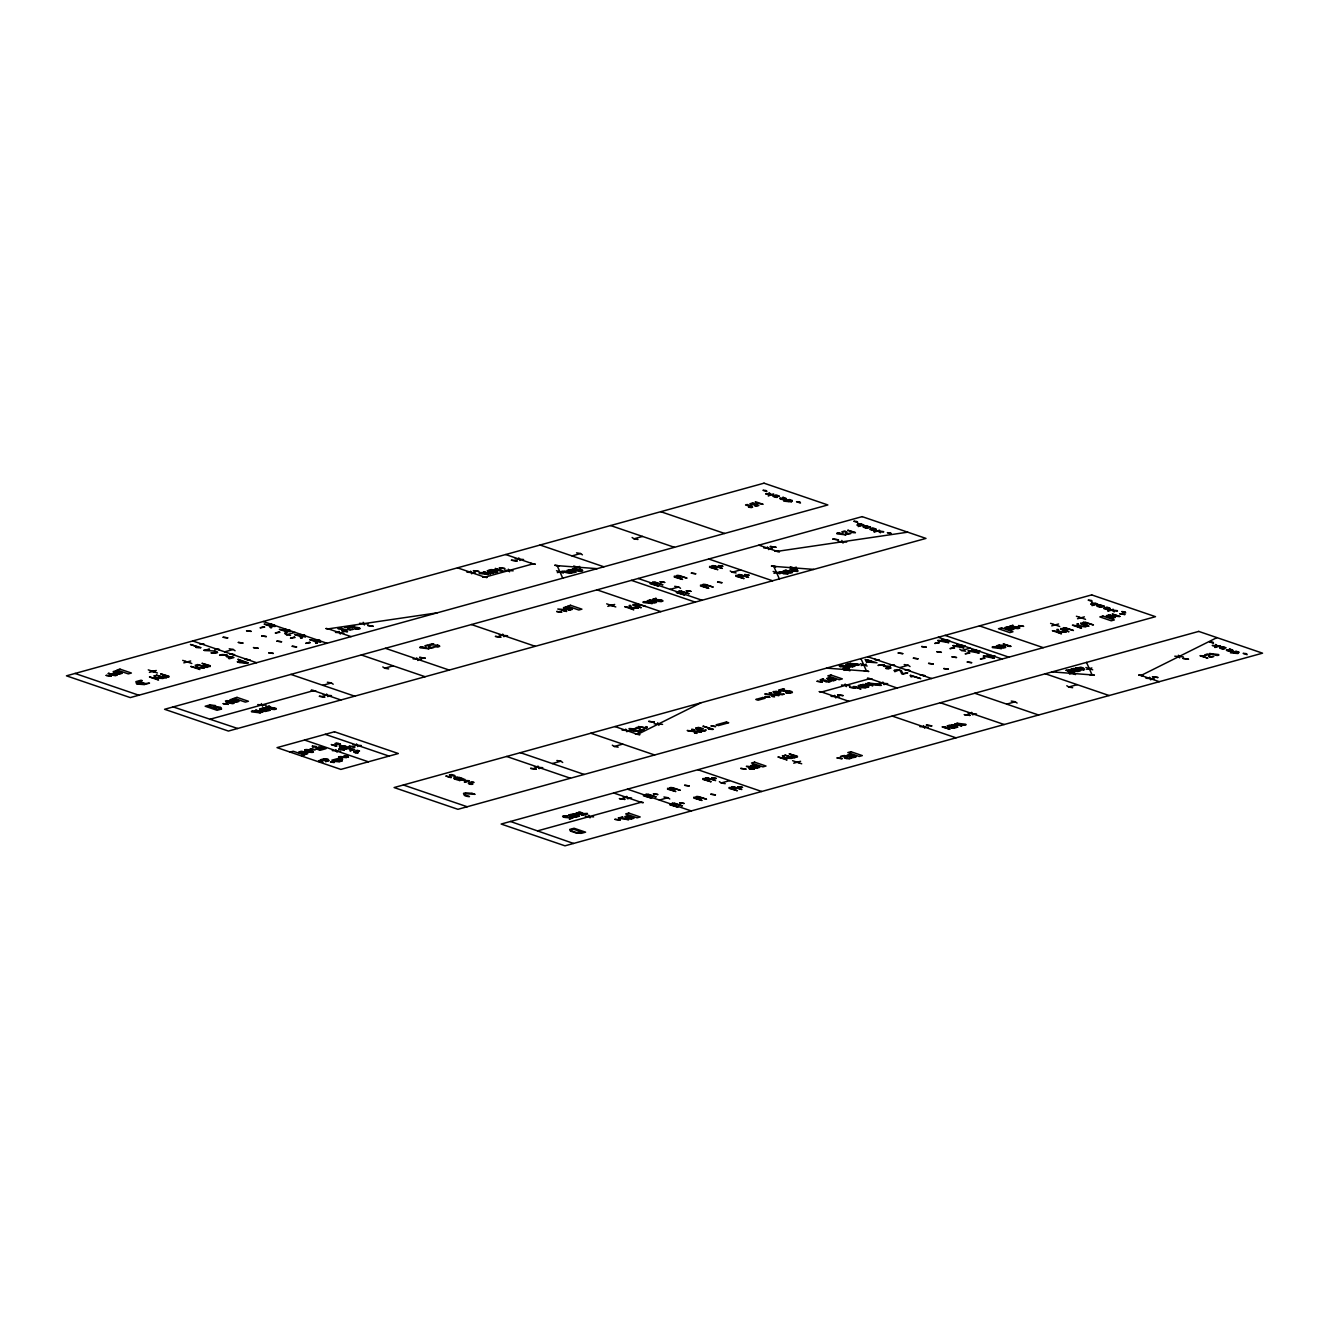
<?xml version="1.0" encoding="UTF-8"?>
<svg xmlns="http://www.w3.org/2000/svg" width="1329" height="1329" viewBox="0 0 1329 1329"><rect width="100%" height="100%" fill="white"/><g stroke="black" fill="none" stroke-linecap="round" stroke-linejoin="round"><path stroke-width="1.5" d="M428.818 647.555L429.034 645.678M429.981 645.728L430.181 647.755L433.669 646.907M845.726 533.627L845.942 531.733M846.889 531.783L847.088 533.809L850.577 532.962M1208.692 656.592L1208.51 654.582L1205.004 655.43M1209.639 656.642L1209.855 654.765M347.55 629.232L348.995 627.537M349.976 627.637L348.514 629.331L353.099 628.949M630.926 729.804C640.611 728.973 622.171 727.76 631.906 729.355M635.129 728.325L636.624 727.528M643.502 729.289L641.259 730.003M641.375 731.116L638.884 732.462L638.036 732.246L640.063 731.149L633.634 731.1M642.92 730.285L644.432 729.471M700.948 702.808L637.704 734.339L614.912 726.564M1216.949 637.621L1141.063 675.464L1159.303 681.677M237.376 661.659L240.748 660.729L237.874 659.284L248.407 662.872L247.31 663.171M271.764 627.637L270.501 627.67M113.181 671.594L115.407 670.979M114.045 671.826L116.902 671.344L121.172 672.79M112.284 673.72L113.38 673.421M479.138 572.882L480.234 572.583M490.899 569.626L488.407 570.307L495.235 572.633L497.727 571.952L497.411 571.021M203.736 650.18L209.6 649.183L205.646 650.263M121.354 673.089L118.414 673.554L114.178 672.109M119.975 673.919L122.202 673.305M115.706 675.581L117.334 675.132L117.035 674.202M772.946 495.867L776.501 497.079L775.106 495.318M749.872 503.791L752.064 503.176M286.964 632.82L285.702 632.853M215.431 653.22L217.607 652.605M149.396 672.374L156.274 670.481M183.817 662.872L190.695 660.978M779.658 498.142L785.622 498.824L782.764 497.262L786.17 498.441M224.667 651.841L233.223 649.482L235.083 650.761M284.688 633.451L286.549 634.747L295.088 632.388M572.002 555.904L580.557 553.545L582.418 554.841M632.122 537.497L633.983 538.793L642.538 536.434M780.505 498.358L784.276 499.189L780.621 498.657M758.012 505.286L755.105 505.768M751.566 507.512L752.679 507.213M756.666 506.116L758.892 505.502M219.717 655.164L221.976 654.549M784.193 499.671L786.469 499.039M226.246 656.493L225.731 655.131L219.601 655.297M791.453 501.814L792.3 500.568M302.165 638.003L300.902 638.036M144.329 684.551L149.529 683.123L145.326 683.538L139.263 681.461L142.269 680.631L141.04 680.215L135.874 681.644L136.555 683.82M557.349 572.616L562.516 571.188M574.56 567.865L579.71 566.436M562.782 571.553L563.895 571.254M569.476 569.692L566.985 570.39L573.812 572.716L576.304 572.018M572.301 568.912L576.703 568.164L573.729 568.978C597.485 572.666 561.552 568.463 580.59 569.56M317.365 643.186L316.086 643.219M581.072 571.188L582.717 570.739M858.002 523.776L857.122 525.021M209.5 705.051L205.181 706.247L217.042 710.301L221.395 709.088M225.415 700.981L226.545 700.682M229.967 699.735L232.176 699.137M419.831 647.19L420.928 646.891M424.881 645.778L427.091 645.18M429.35 644.548L433.736 643.801L430.779 644.615M563.463 607.635L565.672 607.021M425.745 646.01L428.652 645.545M230.814 699.968L233.671 699.486L237.941 700.948M564.31 607.868L567.167 607.386L571.453 608.848M836.738 533.245L837.835 532.946M841.789 531.833L843.998 531.235M842.652 532.065L845.56 531.6M863.019 526.533L865.279 525.919M863.867 526.766L867.638 527.596L864 527.065M230.133 702.526L233.09 702.742M238.124 701.23L235.183 701.695L230.947 700.267M571.62 609.131L568.679 609.596L564.443 608.15M431.726 648.103L433.935 647.489M233.289 703.058L230.233 702.792M236.745 702.061L238.971 701.446M570.257 609.961L572.467 609.346M867.521 528.078L868.95 527.679L865.162 526.4L870.661 527.231L867.239 526.068M233.007 703.573L234.12 703.274M438.121 646.824L439.749 646.376M566.486 611.49L557.781 609.014L565.622 609.629M848.633 534.158L850.842 533.56M874.2 530.371L870.628 529.158L876.16 529.773M607.785 606.34L614.679 604.446M322.797 685.299L331.336 682.94L333.197 684.219M382.802 666.909L384.662 668.205L393.218 665.846M670.132 589.362L678.67 587.003L680.531 588.298M730.236 570.955L732.113 572.251L740.652 569.892M210.347 719.155L313.578 690.648L340.938 699.984M643.02 601.937L644.133 601.638M649.715 600.077L647.223 600.774L654.051 603.1L656.543 602.402L656.244 601.489M652.539 599.296L656.194 598.283L653.968 599.362L660.762 599.894M251.364 711.264L252.46 710.949M263.109 708.008L260.634 708.689L267.445 711.015L269.953 710.317M266.082 707.178L271.465 707.676L268.907 706.397L265.916 706.912L269.604 706.197L267.378 707.277L274.156 707.809M661.31 601.572L662.938 601.123M645.761 606.473L637.604 604.147L637.106 604.911L639.448 605.708L633.783 604.911M274.721 709.487L276.349 709.038M773.976 573.347L780.09 571.769M785.688 570.224L783.196 570.905L790.007 573.231L792.516 572.55M791.187 568.596L796.353 567.167M786.336 570.506L785.074 570.855L791.652 572.317L786.004 570.207M290.137 752.098L293.227 751.25L304.64 755.138L301.533 755.985M304.79 749.838L305.82 749.556M298.726 751.998L300.952 751.383M299.59 752.214L302.53 751.732L306.75 753.178M336.154 743.193L334.974 743.526L335.755 745.735L331.27 744.556L336.104 746.2M306.883 753.477L304.042 753.958L299.756 752.496M305.537 754.307L307.747 753.693M312.365 752.43L313.445 752.131M349.577 747.778L344.709 749.124L349.643 748.227L349.211 749.24L353.315 749.49L349.892 750.885L354.727 749.556M323.479 758.942L320.223 759.839L326.635 760.869L325.522 761.65L328.761 760.753M353.763 751.682L357.302 750.237L359.528 751.001L354.61 751.898L358.315 752.712L357.418 752.945M338.662 756.932L339.892 756.583M339.344 761.75L341.952 761.019M839.28 665.829L840.925 665.38M845.693 664.55L848.184 663.852L854.996 666.178L852.52 666.859M865.395 659.5L877.024 662.789L866.574 661.975M449.518 774.957L450.697 774.624M848.267 667.59L845.294 668.404L849.696 667.656M455.299 776.551L450.365 775.172L451.378 777.581M858.102 665.314L859.215 665.015M843.948 670.348L849.115 668.919M861.159 665.596L866.325 664.168M1091.79 602.851L1090.91 604.08M1092.405 603.133L1091.79 604.097L1093.568 604.695L1096.442 603.914L1092.106 602.834M773.378 691.562L779.907 691.728L780.837 692.044L777.864 692.858L776.933 692.542L778.429 692.127L776.236 691.379L774.525 691.844L778.628 694.037L784.06 694.103M778.545 690.1L783.412 688.754L784.409 689.087L780.455 690.183L789.509 690.897M1004.94 627.521L1007.149 626.906M1009.392 626.275L1013.047 625.261L1010.821 626.341L1017.615 626.873M1005.787 627.753L1008.728 627.271L1012.947 628.7M826.837 678.388L829.063 677.773M827.701 678.604L830.592 678.139L834.878 679.601M464.12 779.209L459.253 780.555L464.186 779.658L463.755 780.671L467.841 780.904L464.436 782.316L469.27 780.987M1096.807 605.609L1099.083 604.977M1013.097 629.016L1010.206 629.481L1005.92 628.019M1097.671 605.841L1101.425 606.672L1097.787 606.14M1011.734 629.846L1013.961 629.232M1018.164 628.551L1019.808 628.102M782.416 694.652L783.927 694.236M829.961 681.262L825.459 680.614M835.011 679.867L832.07 680.348L827.851 678.903M829.113 681.96L830.808 681.478M833.648 680.697L835.858 680.099M884.815 666.626L888.47 666.693L889.566 667.839L885.928 668.254M1101.309 607.154L1102.738 606.755L1098.95 605.476L1104.449 606.306L1101.027 605.127M790.257 693.123L792.433 692.525M468.306 783.113L471.845 781.668L474.071 782.432L469.154 783.329L472.858 784.127L471.961 784.376M888.42 668.769L890.696 668.138M1107.987 609.446L1104.416 608.233L1109.964 608.832M552.316 763.56L560.855 761.185L562.715 762.481M612.32 745.17L614.181 746.466L622.736 744.107M899.65 667.623L908.189 665.264L910.049 666.56M959.754 649.216L961.631 650.512L970.17 648.153M1051.721 625.876L1058.598 623.982M1077.52 618.749L1084.414 616.855M894.317 670.281L896.494 669.666M695.831 728.109L698.423 727.395L703.29 728.591L700.317 729.422L699.386 729.106L700.881 728.691L698.689 727.943L696.977 728.408L701.081 730.585L706.197 729.97L704.868 731.199M992.215 646.99L993.311 646.675M998.91 645.13L996.418 645.811L1003.229 648.137L1005.737 647.456M1106.309 615.709L1108.536 615.094M463.638 793.38L465.416 792.881M1107.173 615.925L1110.097 615.443L1114.333 616.889M858.451 685.515L860.943 684.817L867.754 687.143L865.279 687.824M902.906 674.168L907.773 672.823L902.823 673.57L901.461 670.73M1114.483 617.188L1111.576 617.653L1107.306 616.191M1113.121 618.018L1115.347 617.404M875.977 684.917C889.898 687.027 872.156 681.777 877.04 684.568M1071.157 669.151L1073.649 668.454L1080.477 670.78L1077.985 671.477M1083.567 669.916L1084.68 669.617M1069.513 674.119L1074.663 672.69M1086.723 669.367L1091.873 667.939M562.582 816.205L564.21 815.757M568.978 814.926L571.487 814.245L578.298 816.554L575.822 817.252M750.769 765.62L752.995 765.006M751.616 765.836L754.523 765.371L758.809 766.833M748.559 767.647L749.589 767.365M572.982 818.033L569.327 819.046L571.553 817.966L564.775 817.435M586.471 814.295L587.568 813.996M758.942 767.099L756.002 767.581L751.782 766.135M753.294 769.242L754.307 768.959M757.58 767.929L759.789 767.331M537.796 830.808L641.027 802.301L613.682 792.981M659.35 800.058L667.906 797.699L669.766 798.978M719.371 781.668L721.232 782.964L729.787 780.605M1006.701 704.121L1015.24 701.762L1017.1 703.058M1066.805 685.714L1068.682 687.01L1077.221 684.651M793.712 763.195L800.59 761.284M1219.573 647.522L1223.129 648.735L1221.733 646.974M569.825 829.412L574.062 828.249L585.591 832.17L581.371 833.333M947.411 725.8L949.903 725.102L956.73 727.428L954.239 728.109M1204.755 654.832L1206.948 654.217M1226.285 649.798L1232.232 650.479L1229.375 648.934L1232.797 650.097M619.547 818.016L622.902 817.086L618.251 817.916L619.364 818.299M624.946 816.554L627.172 815.94M847.088 755.204L849.314 754.59M1227.132 650.014L1230.903 650.845L1227.248 650.313M625.793 816.77L628.7 816.305L632.969 817.767M847.952 755.42L850.842 754.955L855.128 756.417M844.081 756.949L846.025 756.417L840.393 756.566L844.297 755.487L847.321 756.517L845.227 757.879L851.856 758.078L849.397 758.759M1212.928 656.31L1210.021 656.775M1230.82 651.326L1233.079 650.712M964.887 725.169L966 724.853M1211.583 657.157L1213.792 656.543M1217.746 655.43L1218.859 655.131M633.102 818.033L630.179 818.514L625.959 817.069M855.261 756.683L852.321 757.165L848.101 755.719M631.757 818.863L633.966 818.249M853.899 757.513L856.109 756.899M1238.08 653.469L1238.927 652.223M338.264 628.301L339.643 628.085M344.527 627.354L347.268 626.939M350.059 626.524L354.577 625.859L351.537 626.69L358.348 627.62M345.307 627.62L348.68 627.388M350.275 629.913L352.982 629.497M357.85 629.165L359.877 628.866M907.74 532.181L777.149 551.369L758.909 545.156M437.141 612.852L328.296 628.85L351.105 636.624M144.113 684.585L137.12 684.07M209.7 705.034L215.364 705.516M581.172 833.366L576.387 833.017M910.481 675.232L920.715 678.604L911.611 675.963L912.026 676.843L910.847 676.777L910.182 675.398M465.682 792.848L471.878 793.313M490.235 573.978L483.357 571.719L489.437 573.447L488.059 572.284L492.245 572.683L487.261 570.639L493.707 572.832M865.91 683.488L872.821 685.747L866.741 684.02L868.119 685.166L863.933 684.767L868.917 686.811L862.471 684.618M262.461 712.344L255.583 710.085L261.663 711.812L260.285 710.666L264.471 711.065L259.487 709.021L265.933 711.214M576.437 812.899L583.348 815.159L577.268 813.431L578.663 814.577L574.46 814.195L579.444 816.239L572.998 814.046M856.258 665.148L858.252 664.5L852.603 663.802L855.245 665.065L856.258 665.148L849.912 663.387L858.983 664.4M636.873 727.478L638.136 727.478M632.155 729.322L634.664 729.339M640.794 730.867L631.707 730.136L635.029 729.388M645.612 728.026L646.858 728.043M641.375 730.302L642.621 730.319M757.38 504.571L750.719 504.007L753.975 503.326M751.317 504.721L757.447 504.854M231.944 702.061L229.751 700.915M775.82 497.312L777.149 497.411M865.91 528.012L867.222 528.095M1099.698 607.071L1101.01 607.17M1222.447 648.967L1223.776 649.067M341.287 759.042L342.699 759.141L339.56 757.148L346.47 757.596M467.426 796.436L469.486 796.569L465.715 795.406L464.951 793.712L474.951 794.343M782.532 499.588L783.877 499.687M749.988 507.445L751.267 507.528M883.536 531.6L878.619 531.002L879.565 530.254L873.851 531.833L878.054 531.151L880.496 532.796L880.014 531.633L883.669 531.899M712.51 565.606L714.254 565.739M738.725 574.543L740.469 574.676M677.209 575.357L678.936 575.49M1117.324 610.675L1112.406 610.061L1113.353 609.33L1107.638 610.908L1111.841 610.227L1114.283 611.872L1113.802 610.709L1117.473 610.975M703.423 584.295L705.167 584.428M496.863 570.839L494.421 570.008M653.104 582.019L654.848 582.135M679.318 590.956L681.063 591.073M1083.633 622.155L1085.361 622.271M1063.615 627.67L1065.343 627.803M635.927 603.665L637.671 603.781M1229.159 651.243L1230.504 651.343M565.971 607.004L567.234 607.104M859.315 686.628L861.757 687.458M948.275 726.913L950.717 727.744M115.706 670.962L116.969 671.045M232.475 699.104L233.738 699.204M269.089 709.204L266.647 708.374M341.985 745.802L344.643 745.984M318.894 747.097L321.9 747.313M354.295 749.274L350.856 749.041L350.407 747.945M705.799 777.747L707.543 777.864M303.976 754.241L305.238 754.324M732.013 786.685L733.758 786.801M670.481 787.499L672.225 787.615M456.528 777.232L459.186 777.415M696.695 796.436L698.439 796.553M468.838 780.704L465.399 780.472L464.951 779.375M646.392 794.144L648.137 794.277M672.607 803.081L674.351 803.214M569.842 816.039L572.284 816.87M323.778 758.925L327.781 759.224M765.737 493.69L769.441 493.956L768.993 492.81L771.385 494.454L773.893 494.238L768.162 495.817L770.82 494.604L765.853 493.973M1108.835 615.078L1110.164 615.177M1007.465 626.889L1008.777 626.989M1212.364 645.346L1216.068 645.612L1215.62 644.465L1218.012 646.11L1220.504 645.894L1214.789 647.472L1217.447 646.259L1212.48 645.628M825.475 680.215L821.438 679.85L823.498 678.82L820.143 679.75L821.305 680.149M832.02 680.631L833.333 680.714M226.827 656.858L232.21 657.34L228.488 658.37L229.468 658.719L233.937 657.49L232.409 656.958M852.271 757.43L853.583 757.53M755.952 767.863L757.264 767.946M630.129 818.78L631.441 818.88M765.936 490.484L762.946 490.268L766.883 491.597L766.468 490.667M799.51 501.93L796.52 501.714L800.457 503.043L800.041 502.113M788.512 501.631L791.137 501.83M752.364 503.159L753.626 503.259M755.038 506.033L756.367 506.133M856.773 521.45L853.783 521.217L857.72 522.563L857.305 521.632M890.347 532.896L887.357 532.663L891.294 534.009L890.879 533.079M847.022 534.075L848.351 534.175M838.2 541.451L846.689 542.099M763.776 547.947L772.265 548.578M813.763 569.393L773.76 566.37L779.359 578.896M1091.142 600.359L1088.169 600.127L1092.089 601.472L1091.674 600.542M515.104 558.878L523.593 559.509M597.136 568.662L557.133 565.639L562.732 578.165M1106.409 607.569L1109.316 608.3M569.809 569.692L572.434 569.875M1124.733 611.805L1121.742 611.573L1125.663 612.918L1125.248 611.988M504.688 570.191L513.177 570.839M466.928 572.184L475.417 572.816M1212.563 642.14L1209.573 641.924L1213.51 643.253L1213.095 642.322M650.047 600.077L652.672 600.276M1246.137 653.586L1243.147 653.37L1247.084 654.699L1246.668 653.768M1235.139 653.287L1237.764 653.486M1207.247 654.2L1208.576 654.3M1174.77 656.21L1183.259 656.858M999.225 645.113L1001.85 645.313M1075.028 671.278L1077.653 671.477M1145.947 678.255L1154.436 678.886M1052.086 671.893L1092.089 674.916L1086.507 662.39M359.544 623.301L368.033 623.949M499.106 635.112L507.578 635.744M884.964 666.062L888.52 666.327M886.094 668.637L888.005 668.786M896.892 669.65L898.67 669.783M849.563 666.676L852.188 666.876M826.538 668.122L866.541 671.145L860.943 658.619M335.456 632.405L343.945 633.053M430.098 648.02L431.443 648.12M879.233 683.023L887.706 683.671M821.638 680.215L824.894 681.312M829.778 680.88L830.691 680.946M826.256 681.777L828.814 681.976M841.456 685.016L849.945 685.664M413.07 658.868L421.542 659.516M831.04 696.33L839.529 696.977M782.033 694.668L778.296 694.369M222.392 654.516L225.797 654.782M231.944 656.875L228.073 656.576L227.608 655.396M968.044 713.308L976.516 713.955M205.596 667.224L207.341 667.357M919.851 726.614L928.34 727.262M108.878 673.022L108.214 673.504M113.696 673.404L114.942 673.487M164.264 677.773L166.009 677.89M323.013 695.001L331.502 695.632M654.084 723.74L662.573 724.371M704.486 731.232L700.715 730.917M622.072 730.136L630.544 730.767M257.726 704.586L266.199 705.234M846.44 758.577L849.081 758.776M792.765 757.746L794.509 757.879M746.433 766.268L749.556 766.501M746.549 766.551L751.533 767.481L749.888 767.348M750.27 769.042L752.978 769.258M336.47 743.177L337.799 743.276M352.883 744.888L361.372 745.536M312.68 745.968L316.651 746.632L312.714 747.297L312.182 746.117M332.233 750.603L340.722 751.234M306.119 749.539L308.81 749.739M534.308 767.032L542.78 767.68M309.391 752.247L312.066 752.447M347.351 756.085L343.929 755.836L348.431 757.364L347.949 756.301M334.028 762.547L330.472 761.966L333.994 761.351L334.459 762.431M319.674 761.899L323.03 762.148L318.611 760.653L319.093 761.7M451.013 774.608L452.342 774.707M623.118 797.317L631.591 797.965M619.779 818.099L624.746 818.465M619.713 818.365L628.634 819.744L625.095 818.531M585.175 816.239L593.648 816.886M578.115 571.005L580.773 571.204M1015.206 628.368L1017.864 628.567M658.353 601.389L661.011 601.588M841.224 665.364L843.882 665.563M435.164 646.642L437.806 646.841M786.303 692.874L789.841 693.157M211.477 652.971L215.016 653.237M210.264 666.543L207.39 666.327L207.872 667.224M168.933 677.076L166.075 676.86L166.54 677.757M271.764 709.304L274.405 709.503M797.433 757.065L794.559 756.849L795.041 757.746M340.191 756.566L344.344 756.882M335.988 761.534L338.995 761.766M564.526 815.74L567.167 815.956M775.505 495.202L776.867 495.302M858.301 523.759L860.976 523.975M872.555 530.288L873.901 530.387M851.839 532.198L853.966 532.364L847.703 530.221L855.444 532.514M794.094 571.021L796.221 571.188L789.958 569.045L797.699 571.354M1106.343 609.346L1107.688 609.463M572.733 569.177L581.853 570.506L577.766 570.938M1116.36 616.041L1118.486 616.207L1112.223 614.064L1119.965 616.374M499.305 570.423L501.432 570.59L495.169 568.463L502.91 570.756M1009.824 626.54L1018.944 627.869L1014.858 628.301M652.971 599.562L662.091 600.891L658.005 601.323M1222.132 646.858L1223.494 646.957M1203.742 656.194L1201.615 656.028L1207.895 658.154L1200.137 655.861M937.842 640.329L942.228 640.678L941.547 639.299M1007.316 645.927L1009.442 646.093L1003.179 643.95L1010.92 646.259M953.043 645.512L957.428 645.861L956.747 644.482M968.243 650.695L972.629 651.044L971.948 649.665M983.443 655.878L987.829 656.227L987.148 654.848M1069.563 670.663L1067.453 670.497L1073.716 672.64L1065.974 670.348M849.264 667.391L840.144 666.062L844.231 665.63M429.782 644.814L437.557 645.146M856.856 687.027L854.746 686.86L861.009 689.003L853.268 686.711M779.126 690.449L791.287 692.226L785.838 692.791M195.978 647.123L198.818 647.339L190.462 644.499L200.928 647.605M204.317 650.545L214.683 650.977M246.48 662.789L238.688 661.875L241.679 661.045L246.662 662.739M239.851 662.639L246.912 663.188M209.484 666.111L203.802 665.314L206.543 666.925L205.679 666.876L197.523 664.55L205.131 667.141M945.816 727.312L943.706 727.146L949.969 729.289L942.228 726.996M168.152 676.644L162.47 675.863L165.211 677.458L164.347 677.408L156.191 675.082L163.799 677.674M114.061 675.497L115.39 675.597M708.457 728.774L711.281 728.99L702.925 726.149L713.407 729.256M226.827 700.649L229.419 700.848M266.381 707.477L275.502 708.806L271.415 709.237M796.652 756.633L790.971 755.852L793.712 757.447L792.848 757.397L784.691 755.071L792.3 757.663M339.759 746.416L341.586 745.918M316.368 747.812L318.844 747.994L318.445 747.23M454.302 777.847L456.129 777.332M572.55 817.767L563.43 816.438L567.516 816.023M865.578 525.885L866.923 526.002M872.322 528.178L873.651 528.294M851.939 532.464L855.228 532.73M838.167 532.929L839.479 533.029M794.277 571.237C806.969 569.975 781.186 568.878 797.483 571.553M780.422 571.752L781.734 571.852M1099.365 604.961L1100.711 605.077M1106.11 607.253L1107.439 607.37M564.21 571.237L565.523 571.337M1116.46 616.324L1119.766 616.573M491.198 569.609L493.906 569.825M499.405 570.706L502.711 570.955M493.491 573.048L489.969 572.782L490.517 573.862M480.566 572.55L481.879 572.666M1085.71 626.574L1079.347 626.059L1078.367 624.049M1065.692 632.089L1059.329 631.591L1058.349 629.581M644.449 601.622L645.761 601.721M638.003 608.067L631.64 607.569L630.66 605.559M1216.118 655.347L1217.43 655.463M1200.353 655.646L1203.659 655.911M568.596 609.878L569.925 609.978M1007.415 646.21L1010.704 646.459M993.627 646.658L994.939 646.758M1081.939 669.833L1083.251 669.932M1066.174 670.132L1069.48 670.397M856.474 665.231L857.786 665.331M275.269 626.142L264.155 624.132L269.471 625.959L270.269 627.521M275.153 626.507L270.784 626.158L271.448 627.521M290.47 631.325L279.356 629.315L284.672 631.125L285.453 632.704M290.353 631.69L285.984 631.341L286.649 632.704M305.67 636.508L294.556 634.498L299.872 636.309L300.653 637.887M305.554 636.873L301.185 636.508L301.849 637.887M421.243 646.874L422.556 646.974M874.299 684.784L875.612 684.9M862.687 684.402L866.209 684.684L865.661 683.588M320.87 641.691L309.757 639.681L315.073 641.492L315.853 643.07M320.754 642.057L316.385 641.691L317.05 643.07M853.467 686.495L856.773 686.761M862.272 687.625L864.98 687.841M196.111 647.489L200.513 647.838M777.066 695.001L772.382 694.618L771.651 693.157M963.259 725.069L964.572 725.185M951.647 724.687L955.169 724.969L954.621 723.873M204.085 667.806L197.705 667.308L196.709 665.297M942.427 726.78L945.733 727.046M951.232 727.91L953.94 728.126M118.331 673.836L119.66 673.936M162.753 678.355L156.373 677.84L155.377 675.846M708.573 729.139L712.975 729.488M699.519 731.548L694.834 731.183L694.103 729.704M235.1 701.978L236.429 702.077M231.429 703.49L232.708 703.589M263.424 707.992L266.132 708.207M265.717 711.43L262.195 711.148L262.743 712.244M252.792 710.932L254.105 711.032M791.253 758.327L784.874 757.829L783.877 755.836M355.823 752.862L357.102 752.962M301.268 751.35L302.613 751.466M470.366 784.293L471.645 784.392M584.843 814.212L586.155 814.312M573.231 813.813L576.736 814.096L576.188 813.016M572.816 817.053L575.507 817.269M937.759 640.694L948.823 642.704L943.507 640.877L942.726 639.315M952.959 645.877L964.023 647.887L958.707 646.06L957.927 644.482M968.16 651.06L979.224 653.071L973.908 651.243L973.127 649.665M983.36 656.244L994.424 658.254L989.108 656.426L988.327 654.848M709.57 566.42L712.41 566.652L711.995 565.755M710.367 566.852L716.032 567.649L713.706 566.852L714.188 566.104L722.345 568.413L714.736 565.822M735.784 575.357L738.642 575.59L738.226 574.693M736.582 575.789L742.263 576.587L739.921 575.789L740.419 575.042L748.559 577.367L740.951 574.759M674.268 576.171L677.109 576.404L676.694 575.507M675.066 576.603L680.73 577.401L678.388 576.603L678.886 575.856L687.027 578.165L679.418 575.573M700.483 585.109L703.323 585.341L702.908 584.444M701.28 585.541L706.945 586.338L704.603 585.541L705.101 584.793L713.241 587.119L705.633 584.511M650.163 582.833L653.004 583.066L652.605 582.168M650.961 583.265L656.626 584.062L654.3 583.265L654.782 582.517L662.938 584.826L655.33 582.235M1080.693 622.969L1087.155 624.198L1084.813 623.401L1085.311 622.653L1093.451 624.962L1085.843 622.371M676.378 591.77L679.235 592.003L678.82 591.106M677.175 592.202L682.857 593L680.514 592.202L681.013 591.455L689.153 593.764L681.544 591.172M1060.675 628.484L1067.137 629.73L1064.795 628.933L1065.293 628.168L1073.433 630.494L1065.825 627.886M632.986 604.462L635.827 604.712L635.412 603.815M766.7 694.519L771.302 694.917L772.116 696.379M689.153 731.083L693.755 731.465L694.569 732.927M702.858 778.545L705.699 778.794L705.284 777.897M703.656 778.993L709.321 779.791L706.978 778.993L707.477 778.229L715.617 780.555L708.008 777.963M729.073 787.499L731.914 787.732L731.498 786.834M729.87 787.931L735.535 788.728L733.193 787.931L733.691 787.183L741.848 789.492L734.223 786.901M667.54 788.296L670.397 788.546L669.982 787.648M668.337 788.745L674.019 789.542L671.677 788.745L672.175 787.981L680.315 790.306L672.707 787.715M693.755 797.25L696.612 797.483L696.197 796.586M694.552 797.682L700.233 798.48L697.891 797.682L698.389 796.935L706.53 799.244L698.921 796.652M643.452 794.958L646.293 795.191L645.877 794.293M644.249 795.39L649.914 796.187L647.572 795.39L648.07 794.642L656.21 796.951L648.602 794.36M669.666 803.895L672.507 804.128L672.092 803.231M670.464 804.327L676.129 805.125L673.803 804.327L674.285 803.58L682.442 805.889L674.833 803.297M227.026 702.36L229.286 702.559M844.347 531.218L845.643 531.334M1111.493 617.919L1112.805 618.035M1010.106 629.747L1011.419 629.863M1209.938 657.058L1211.234 657.157M829.379 677.757L830.691 677.873M427.44 645.163L428.735 645.279M849.63 754.573L850.942 754.673M753.31 764.989L754.623 765.105M627.487 815.923L628.783 816.039M870.096 528.826L875.612 529.424M1103.884 607.885L1109.399 608.499M354.843 628.8L357.518 629.165M348.597 629.73L349.942 629.896M350.341 626.806L359.179 628.335L354.527 628.717M576.238 833.001L570.639 831.157M339.991 628.085L341.304 628.268M347.633 626.956L348.946 627.155M467.177 796.403L464.635 795.556M1071.573 670.049C1061.871 669.966 1079.281 673.72 1071.074 669.235M633.983 538.793L637.97 539.491M732.113 572.251L736.1 572.949M576.553 552.847L580.557 553.545M674.683 586.305L678.67 587.003M961.631 650.512L965.618 651.21M1068.682 687.01L1072.669 687.724M904.202 664.566L908.189 665.264M1011.253 701.064L1015.24 701.762M286.549 634.747L290.536 635.445M384.662 668.205L388.666 668.902M229.219 648.768L233.223 649.482M327.349 682.226L331.336 682.94M614.181 746.466L618.184 747.164M721.232 782.964L725.235 783.678M556.868 760.487L560.855 761.185M663.919 796.985L667.906 797.699M472.061 793.33L474.652 794.194M647.223 726.963L645.877 726.631L646.941 727.412L645.462 727.727L638.402 726.564L645.263 727.976M638.485 727.528L639.332 727.744M635.794 728.94L638.269 727.777L639.93 729.903M640.213 730.036L641.043 730.252M631.491 730.601L633.285 731.05M220.531 707.294L216.145 706.895L215.647 705.716M173.169 706.912L237.692 728.491M1095.096 603.117L1097.737 604.014L1092.023 605.592L1093.003 604.861L1091.076 604.197M1107.788 607.419L1110.031 608.184M1223.843 647.024L1226.086 647.788M1238.728 652.107L1236.103 651.21L1230.388 652.788L1234.807 653.237M1225.371 647.887L1222.78 647.19L1224.159 648.934M777.216 495.368L779.458 496.132M792.101 500.452L789.476 499.554L783.761 501.133L788.18 501.581M861.308 524.041L863.95 524.938L858.235 526.517L859.215 525.786L857.271 525.121M874 528.361L876.243 529.125M778.744 496.232L776.153 495.518L777.548 497.279M875.529 529.224L871.741 528.277M1097.073 606.257L1099.332 607.021M1103.768 608.532L1105.994 609.297M1219.856 648.137L1222.082 648.901M1226.517 650.413L1228.777 651.177M773.229 496.481L775.455 497.245M779.907 498.757L782.15 499.521M863.285 527.181L865.544 527.945M869.98 529.457L872.206 530.221M1110.512 615.244L1115.048 616.789M1106.559 616.307L1111.144 617.869M1218.61 654.532L1209.54 653.503L1215.786 655.28M755.902 501.88L763.095 504.322L755.703 502.96L755.204 501.913M839.812 533.095L846.041 534.873L836.971 533.859M1076.407 616.241L1085.527 619.347M752.38 506.598L747.28 504.505L745.586 504.97L751.815 506.98L748.46 506.98L749.639 507.379M1081.573 623.666L1088.983 626.192L1080.643 623.799M1078.135 623.899L1076.855 623.932L1078.118 625.959L1072.403 625.162L1081.49 628.268L1076.922 626.225L1086.175 626.657M1050.591 623.367L1059.711 626.474M1061.555 629.198L1068.965 631.724L1060.625 629.331M1058.117 629.431L1056.837 629.464L1058.1 631.491L1052.385 630.694L1061.472 633.8L1056.904 631.757L1066.157 632.189M1017.964 626.939L1019.526 627.471M1009.126 627.055L1013.662 628.6M1005.173 628.119L1009.774 629.68M660.779 511.698L724.621 533.461M979.456 625.893L1043.282 647.655M790.34 566.719L797.184 569.045M1085.876 667.49L1092.72 669.816M1084.447 669.002L1078.151 667.806L1080.793 667.175L1083.484 667.989L1082.77 668.869L1083.816 669.384L1075.377 667.989L1081.607 669.766M788.994 570.473L792.034 571.503M1002.216 645.379L1005.256 646.409M1071.639 670.181L1074.679 671.211M782.067 571.935L787.665 573.397L782.166 572.832L783.479 573.812L788.296 573.713L779.226 572.683M995.288 646.841L1001.518 648.618L992.447 647.588M773.146 571.47L779.973 573.796M1068.666 672.241L1075.51 674.567M945.035 635.395L1008.877 657.157M610.609 525.553L674.451 547.315M708.739 559.011L772.564 580.773M938.257 637.272L1002.083 659.034M1045.308 673.77L1109.134 695.532M710.467 567.134L717.876 569.659L709.52 567.267M736.681 576.072L744.09 578.597L735.734 576.205M675.149 576.886L682.558 579.411L674.218 577.019M701.363 585.823L708.789 588.348L700.433 585.956M540.089 545.023L603.914 566.802M638.202 578.48L702.044 600.243M867.721 656.742L931.563 678.504M974.772 693.24L1038.613 715.019M651.06 583.531L658.47 586.056L650.114 583.664M677.275 592.468L684.684 594.993L676.328 592.601M883.968 664.699L877.954 665.414L882.689 664.716L883.702 666.41M888.985 666.41L890.098 666.793M899.135 669.866L901.228 670.58M866.741 659.749L871.708 661.443L868.701 662.274L866.558 659.799M631.425 580.358L695.266 602.12M894.949 671.66L898.603 670.148L900.281 670.713L901.793 673.953M573.713 565.988L580.557 568.314M860.328 663.719L867.156 666.045M580.873 569.576L582.434 570.108M661.094 599.96L662.673 600.492M572.782 569.958L575.822 570.988M846.174 665.58L849.214 666.61M653.021 600.343L656.061 601.372M565.855 571.404L572.085 573.181L565.523 572.334L568.164 571.703L571.105 572.899L563.014 572.151M839.563 666.46L841.124 666.992M556.502 570.739L563.346 573.081M843.118 668.47L849.962 670.796M646.093 601.788L652.323 603.565L643.253 602.552M505.668 554.525L533.029 563.861L484.852 577.168L457.492 567.832M897.141 688.023L869.797 678.687L821.604 691.994L848.965 701.313M940.367 702.759L1004.192 724.521M876.808 683.97L867.737 682.94L873.967 684.717M597.02 589.86L660.845 611.622M633.867 605.177L641.292 607.702L632.936 605.31M630.428 605.409L629.165 605.443L630.411 607.469L624.696 606.672L633.783 609.778L629.215 607.735L638.468 608.167M831.024 677.923L835.625 679.484M965.768 724.255L956.697 723.225L962.927 725.003M606.672 603.831L615.792 606.954M827.136 679.003L831.672 680.564M955.368 723.84L961.781 726.016L955.701 724.288L957.079 725.451L952.893 725.053L957.877 727.096L951.431 724.903M825.076 681.428L825.907 681.711M482.211 572.733L488.441 574.51L479.37 573.48M892.191 716.049L956.016 737.828M567.583 607.17L572.184 608.732M563.729 608.25L568.264 609.812M565.489 611.29L561.768 610.028L564.011 609.396L565.622 611.257M789.974 690.98L792.051 691.695M773.96 692.907L778.063 694.319M771.418 692.99L769.192 692.708L771.136 694.535L764.756 693.937L766.235 694.436M777.531 695.084L779.01 695.582L772.564 695.001L774.574 696.828L772.348 696.529M471.43 624.547L535.255 646.309M851.274 754.739L855.876 756.301M847.387 755.819L851.922 757.364M844.53 757.979L846.091 758.51M797.5 756.234L789.144 753.842L796.536 756.367M783.645 755.686L782.382 755.703L784.077 758.543L777.93 756.932L787.017 760.038L785.04 758.211L791.719 758.427M792.582 760.686L801.703 763.793M696.413 729.471L700.516 730.867M693.871 729.555L691.645 729.256L693.588 731.083L687.209 730.485L688.688 731M699.984 731.648L701.463 732.146L695.017 731.565L697.027 733.375L694.801 733.076M437.906 645.213L439.467 645.744M437.507 645.412L438.902 646.143L434.816 646.575M422.904 647.04L429.134 648.818L420.064 647.804M754.955 765.155L759.54 766.733M751.068 766.252L755.603 767.797M749.905 766.567L753.859 767.913M749.024 768.677L749.921 768.976M385.393 648.303L449.219 670.065M263.175 621.507L327.017 643.269M361.305 654.964L425.13 676.727M590.824 733.226L654.649 754.988M697.875 769.724L761.7 791.486M703.739 779.259L711.148 781.784L702.808 779.392M729.97 788.197L737.379 790.722L729.023 788.33M668.437 789.011L675.846 791.536L667.49 789.144M694.652 797.948L702.061 800.473L693.721 798.081M192.755 640.96L256.58 662.722M290.868 674.418L354.71 696.18M520.387 752.679L584.228 774.442M627.438 789.177L691.279 810.939M644.332 795.656L651.758 798.197L643.402 795.805M670.564 804.61L677.973 807.135L669.617 804.743M215.148 651.077L217.242 651.791M226.262 654.865L227.359 655.247M214.617 651.343L216.477 652.306L211.012 652.871M239.386 662.556L237.442 661.892M506.631 756.467L570.457 778.246M210.331 665.713L201.975 663.321L209.367 665.846M182.688 660.363L191.808 663.47M196.476 665.148L195.213 665.181L196.908 668.022L190.761 666.41L199.848 669.517L197.871 667.69L204.55 667.906M629.132 816.089L633.717 817.651M625.245 817.169L629.78 818.714M587.335 813.381L579.876 813.88L582.766 815.092L585.458 814.561L579.942 811.903L578.265 812.368L584.494 814.145M274.505 707.875L276.083 708.407M169.016 676.245L160.643 673.853L168.052 676.378M148.283 669.866L157.403 672.989M234.087 699.27L238.672 700.832M452.674 774.774L454.85 775.521M459.535 777.482L462.841 778.611L457.708 780.023L454.418 778.91M230.216 700.366L234.768 701.911M155.144 675.697L153.898 675.713L155.576 678.554L149.446 676.943L158.516 680.049L156.54 678.222L163.218 678.438M232.309 702.127L233.788 702.642M325.206 734.322L389.048 756.101M450.647 777.631L445.813 775.986L450.298 777.166L449.435 775.04M468.556 783.728L470.017 784.226M254.437 711.115L260.667 712.892L251.596 711.862M229.535 702.891L231.08 703.423M562.865 816.837L564.426 817.368M225.83 701.994L226.711 702.293M338.147 743.343L340.307 744.09M344.992 746.051L348.314 747.18L343.164 748.592L339.875 747.479M117.317 671.128L121.903 672.69M354.012 752.297L355.491 752.795M113.447 672.208L117.999 673.753M115.291 673.554L116.869 674.102M109.078 673.504L112.6 674.7L112.201 673.803M304.557 740.037L368.399 761.799M108.38 673.62L113.713 675.431M322.299 747.396L326.037 748.659L320.223 750.27L316.518 749.008M344.709 756.949L346.271 757.48M339.36 758.444L340.905 758.959M341.453 759.856L337.699 758.577L331.851 760.188L335.589 761.467M309.159 749.805L312.979 751.118M305.255 750.885L309.059 752.181M403.385 784.99L467.21 806.753M75.039 673.454L138.88 695.233M302.946 751.533L307.481 753.078M299.025 752.613L303.61 754.174M510.436 821.488L573.563 843.45M358.68 627.703L359.993 628.285M341.619 628.368L347.052 630.378L338.131 628.85M639.614 727.877L640.827 729.887M947.311 725.883L947.727 726.73M858.351 685.598L858.767 686.445M568.878 815.026L569.31 815.856M269.621 709.387L270.053 710.234M220.83 707.477L221.578 708.938M865.295 659.616L866.325 661.825M565.789 609.729L566.569 611.39M569.692 829.562L570.34 830.974M463.505 793.513L464.386 795.39M338.563 757.015L339.177 758.311M1083.118 622.304L1083.534 623.201M1063.1 627.836L1063.516 628.733M894.201 670.397L894.699 671.51M1178.424 655.214L1179.604 657.872M1149.602 677.242L1150.781 679.9M971.682 712.311L972.878 714.969M841.855 540.454L843.035 543.112M923.505 725.617L924.685 728.275M890.33 666.942L890.795 668.005M884.2 664.849L884.749 666.062M882.871 682.026L884.067 684.684M845.111 684.02L846.291 686.661M834.695 695.333L835.875 697.991M767.431 546.933L768.627 549.591M657.739 722.727L658.918 725.385M625.71 729.123L626.906 731.781M626.756 796.304L627.952 798.962M518.759 557.864L519.938 560.522M508.342 569.177L509.539 571.835M588.813 815.225L590.01 817.883M502.744 634.099L503.94 636.757M470.582 571.171L471.762 573.829M537.946 766.019L539.142 768.677M416.708 657.855L417.904 660.513M363.199 622.304L364.395 624.962M339.111 631.408L340.29 634.066M356.537 743.891L357.717 746.549M326.668 693.987L327.848 696.645M335.888 749.589L337.068 752.247M261.364 703.573L262.561 706.231M773.245 691.678L773.727 692.758M754.041 768.029L754.39 768.86M695.698 728.226L696.18 729.322M340.49 744.207L340.457 745.204L335.822 743.742L336.835 746.15M304.706 749.921L305.072 750.769M341.653 759.989L342.051 760.919M328.329 759.407L328.861 760.67M453.903 777.963L454.252 778.794M339.36 746.533L339.709 747.363M315.937 747.928L316.319 748.875M106.187 675.414L111.304 676.112L106.187 675.414M150.559 671.112L155.111 671.743L150.592 671.045M184.98 661.609L189.532 662.241L184.997 661.543M199.699 643.718L204.251 644.349L199.715 643.651M214.883 648.901L219.451 649.532L214.916 648.834M223.139 637.255L227.691 637.87L223.139 637.255M223.206 703.639L228.339 704.353L223.206 703.639M230.083 654.084L234.652 654.715L230.116 654.018M238.34 642.439L242.891 643.053L238.34 642.439M246.579 630.777L251.131 631.391L246.579 630.777M245.284 659.267L249.852 659.898L245.284 659.267M253.523 647.605L258.092 648.236L253.523 647.605M261.78 635.96L266.332 636.574L261.78 635.96M270.02 624.298L274.571 624.929L270.036 624.231M268.724 652.788L273.292 653.419L268.724 652.788M276.964 641.143L281.532 641.757L276.964 641.143M285.22 629.481L289.772 630.112L285.22 629.481M292.164 646.326L296.732 646.941L292.247 646.193M300.42 634.664L304.972 635.295L300.487 634.531M311.302 690.332L315.87 690.964L311.335 690.266M315.604 639.847L320.173 640.478L315.687 639.714M310.222 749.024L315.355 749.722L310.255 748.941M319.375 696.346L324.957 697.11L319.475 696.18M326.02 628.534L330.589 629.149L326.02 628.534M342.002 630.943L347.583 631.707L342.101 630.793M338.779 749.124L344.361 749.888L338.779 749.124M349.245 746.233L354.826 746.998L349.245 746.233M367.751 625.544L373.333 626.308L367.851 625.394M419.615 657.406L425.197 658.171L419.615 657.406M473.473 570.706L479.055 571.487L473.506 570.639M482.577 576.852L487.128 577.484L482.593 576.786M495.451 636.458L501.05 637.222L495.484 636.375M499.388 567.832L504.987 568.596L499.488 567.682M511.466 560.223L517.047 560.988L511.466 560.223M530.753 563.546L535.305 564.177L530.769 563.479M530.653 768.378L536.235 769.142L530.653 768.378M554.857 565.34L559.409 565.955L554.924 565.207M556.701 611.539L561.835 612.237L556.735 611.473M608.948 605.077L613.516 605.708L608.948 605.077M614.962 819.345L620.095 820.043L614.962 819.345M619.464 798.663L625.045 799.427L619.497 798.579M635.428 734.023L639.98 734.655L635.461 733.957M638.751 801.985L643.319 802.616L638.784 801.919M648.785 721.381L654.366 722.145L648.785 721.381M660.131 581.786L664.683 582.418L660.131 581.786M653.403 793.911L657.971 794.543L653.486 793.795M686.345 590.724L690.897 591.355L686.345 590.724M691.346 573.164L695.914 573.796L691.379 573.098M679.617 802.866L684.186 803.48L679.7 802.733M684.634 785.289L689.186 785.921L684.634 785.289M717.56 582.102L722.129 582.733L717.643 581.986M718.441 565.689L722.993 566.304L718.507 565.556M711.148 725.966L715.716 726.581L711.181 725.9M710.849 794.227L715.417 794.858L710.849 794.227M711.713 777.814L716.281 778.445L711.713 777.814M744.655 574.626L749.207 575.241L744.722 574.493M737.927 786.751L742.496 787.383L737.927 786.751M740.785 768.411L745.918 769.126L740.785 768.411M770.322 546.468L775.92 547.232L770.322 546.468M771.484 566.054L776.036 566.686L771.518 566.004M765.188 696.595L769.757 697.227L765.188 696.595M774.873 551.053L779.425 551.685L774.873 551.053M794.875 761.932L799.427 762.547L794.941 761.799M817.119 681.279L822.252 681.976L817.119 681.279M819.328 691.678L823.897 692.309L819.362 691.612M832.901 539.092L838.483 539.856L832.934 539.009M837.586 694.868L843.184 695.632L837.619 694.785M837.104 757.995L842.237 758.693L837.137 757.929M849.663 687.259L855.245 688.023L849.663 687.259M864.265 670.829L868.817 671.461L864.332 670.713M867.505 678.371L872.073 679.003L867.538 678.305M874.764 659.483L879.333 660.114L874.798 659.417M889.965 664.666L894.533 665.297L889.965 664.666M898.221 653.004L902.773 653.635L898.221 653.004M905.165 669.849L909.734 670.481L905.165 669.849M913.405 658.187L917.974 658.819L913.405 658.187M921.661 646.542L926.213 647.157L921.661 646.542M920.366 675.032L924.934 675.664L920.366 675.032M928.606 663.37L933.174 664.002L928.606 663.37M926.396 725.152L931.994 725.916L926.429 725.069M936.862 651.725L941.414 652.34L936.879 651.659M945.102 640.063L949.654 640.694L945.118 639.997M943.806 668.553L948.374 669.185L943.806 668.553M952.046 656.908L956.614 657.523L952.079 656.842M960.302 645.246L964.854 645.877L960.302 645.246M967.246 662.091L971.815 662.706L967.329 661.958M964.389 714.653L969.971 715.417L964.389 714.653M975.486 650.429L980.054 651.06L975.569 650.296M990.686 655.612L995.255 656.244L990.769 655.479M1018.546 625.643L1023.679 626.341L1018.579 625.56M1052.884 624.613L1057.435 625.245L1052.9 624.547M1078.683 617.487L1083.251 618.118L1078.683 617.487M1089.813 674.6L1094.365 675.232L1089.813 674.6M1119.932 613.815L1125.065 614.53L1119.965 613.749M1138.787 675.149L1143.355 675.78L1138.87 675.016M1152.492 676.777L1158.074 677.541L1152.525 676.694M1182.976 658.453L1188.558 659.217L1183.009 658.37M842.586 666.577C847.836 670.514 849.746 664.616 842.652 666.493M764.025 483.175L66.45 675.83L130.275 697.592L827.851 504.954L764.025 483.175M263.79 626.79L260.069 627.82L264.72 627.105L263.79 626.79M119.992 669.135L116.902 669.999L128.298 673.886L131.388 673.022L119.992 669.135M114.028 673.703L113.613 675.049L116.47 674.916L114.028 673.703M491.514 569.908L490.285 570.257L493.807 570.689L491.514 569.908M494.571 570.955L493.325 571.304L496.863 571.736L494.571 570.955M278.99 631.973L275.269 633.003L279.921 632.288L278.99 631.973M789.675 499.97L786.785 500.767L791.752 501.282L789.675 499.97M294.191 637.156L290.47 638.186L295.121 637.471L294.191 637.156M138.399 681.711L137.286 682.01L138.017 683.687L144.446 683.77L138.399 681.711M570.124 569.991L568.862 570.34L575.44 571.802L570.124 569.991M309.391 642.339L305.67 643.369L310.322 642.655L309.391 642.339M862.156 516.632L164.58 709.287L228.405 731.05L925.981 538.411L862.156 516.632M858.617 524.058L858.002 525.021L859.78 525.636L862.654 524.839L858.617 524.058M237.027 697.376L233.921 698.223L245.317 702.111L248.423 701.263L237.027 697.376M570.523 605.276L567.417 606.124L578.829 610.011L581.919 609.164L570.523 605.276M210.464 705.516L208.321 706.114L212.291 707.477L214.467 706.878L214.019 705.799L210.464 705.516M227.126 700.948L226.545 701.895L230.299 702.044L227.126 700.948M215.896 707.36L213.736 707.958L217.723 709.321L219.9 708.722L219.351 707.609L215.896 707.36M650.363 600.376L649.1 600.725L655.679 602.187L650.363 600.376M263.74 708.291L262.494 708.639L266.033 709.071L263.74 708.291M266.78 709.337L265.551 709.669L269.089 710.101L266.78 709.337M334.493 731.764L277.03 747.629L340.855 769.408L398.335 753.526L334.493 731.764M306.451 749.838L305.952 750.785L312.581 751.915L306.451 749.838M321.086 749.008L319.143 749.539L316.966 748.194L321.086 749.008M323.728 748.26L321.784 748.808L319.575 747.463L323.728 748.26M343.978 747.463L340.324 746.748L343.978 747.463M346.271 746.832L342.6 746.117L346.271 746.832M324.11 759.241L327.881 760.537L327.432 759.49L324.11 759.241M338.745 759.324L334.177 760.587L340.972 760.769L338.745 759.324M1091.674 594.894L394.098 787.549L457.924 809.311L1155.499 616.673L1091.674 594.894M847.802 664.417L846.889 665.48L853.135 666.228L847.802 664.417M938.49 642.422L934.752 643.452L939.42 642.738L938.49 642.422M830.924 674.999L827.834 675.846L839.23 679.734L842.337 678.886L830.924 674.999M1001.568 627.869L998.461 628.733L1009.874 632.621L1012.964 631.757L1001.568 627.869M458.522 778.894L454.867 778.179L458.522 778.894M460.814 778.262L457.126 777.548L460.814 778.262M762.863 697.476L755.786 699.436L758.062 700.217L765.139 698.257L762.863 697.476M953.69 647.605L949.953 648.635L954.621 647.921L953.69 647.605M968.891 652.788L965.153 653.818L969.821 653.104L968.891 652.788M1102.954 616.058L1099.847 616.905L1111.243 620.793L1114.35 619.945L1102.954 616.058M999.558 645.412L998.295 645.761L1004.874 647.24L999.558 645.412M726.448 721.979L716.132 724.82L718.408 725.601L728.724 722.76L726.448 721.979M860.561 685.382L859.614 686.362L862.853 686.163L860.561 685.382M863.617 686.412L862.621 687.375L865.893 687.193L863.617 686.412M984.091 657.971L980.353 659.001L985.005 658.287L984.091 657.971M1198.725 631.408L501.149 824.046L564.975 845.825L1262.55 653.17L1198.725 631.408M1073.267 669.019L1072.353 670.082L1078.6 670.829L1073.267 669.019M754.606 762.148L751.5 762.996L762.896 766.883L766.002 766.036L754.606 762.148M571.105 814.793L570.158 815.773L573.38 815.574L571.105 814.793M574.145 815.84L573.148 816.803L576.437 816.621L574.145 815.84M750.187 767.647L749.706 768.561L753.46 768.727L750.187 767.647M628.767 813.066L625.677 813.929L637.073 817.817L640.179 816.953L628.767 813.066M850.925 751.716L847.819 752.579L859.215 756.467L862.322 755.603L850.925 751.716M573.414 829.18L571.271 829.778L571.852 830.974L576.487 832.552L582.418 832.253L573.414 829.18M949.521 725.667L948.59 726.647L951.813 726.448L949.521 725.667M952.577 726.697L951.581 727.661L954.853 727.478L952.577 726.697M1236.302 651.625L1233.412 652.423L1238.379 652.938L1236.302 651.625"/></g></svg>
